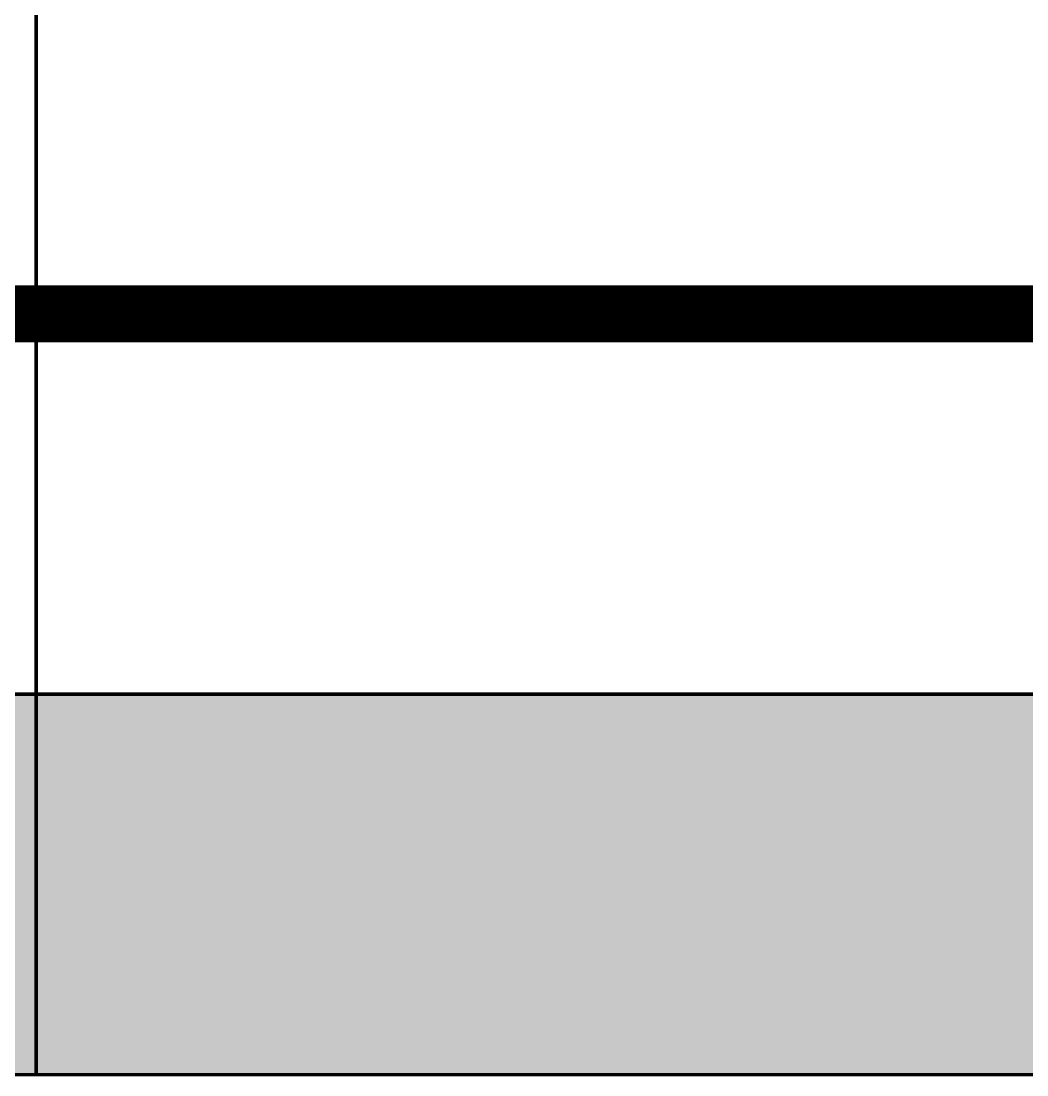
# Model space of a CAD drawing. Header units: millimetres. Extents: x -116965 to 323937, y 291661 to 566926.
# Drawn here: x -45236.3 to -44972.1, y 304837.4 to 305114.2 of the extents above; entities that cross this region are included whole.
import ezdxf

# ---------------------------------------------------------------- set-up
doc = ezdxf.new("R2010")
doc.units = ezdxf.units.MM
doc.layers.get('0').update_dxf_attribs({"lineweight": 18})
doc.layers.add('C00-00-00', color=7, linetype='Continuous')
doc.layers.add('C34-3A-40', color=7, linetype='Continuous', true_color=0x343a40)
doc.layers.add('C62-64-69', color=7, linetype='Continuous', true_color=0x626469)

msp = doc.modelspace()

# ---------------------------------------------------------------- hatches: boundary and pattern name
at = {"layer": 'C34-3A-40'}
h = msp.add_hatch(color=256, dxfattribs=at)
h.dxf.hatch_style = 2
h.paths.add_polyline_path([(-45432.267431, 304937.340052), (-45232.295346, 304937.340052), (-45232.295346, 304837.354008), (-45432.267431, 304837.354008)])
h = msp.add_hatch(color=256, dxfattribs=at)
h.dxf.hatch_style = 2
h.paths.add_polyline_path([(-45232.295346, 304937.340052), (-44532.393056, 304937.340052), (-44532.393056, 304837.354008), (-45232.295346, 304837.354008)])
at = {"layer": 'C62-64-69'}
h = msp.add_hatch(color=256, dxfattribs=at)
h.dxf.hatch_style = 2
h.paths.add_polyline_path([(-45232.295346, 304928.341308), (-45200.299812, 304928.341308), (-45200.299812, 304921.342283), (-45232.295346, 304921.342283)])
h = msp.add_hatch(color=256, dxfattribs=at)
h.dxf.hatch_style = 2
h.paths.add_polyline_path([(-45200.299812, 304928.341308), (-45168.304281, 304928.341308), (-45168.304281, 304921.342283), (-45200.299812, 304921.342283)])
h = msp.add_hatch(color=256, dxfattribs=at)
h.dxf.hatch_style = 2
h.paths.add_polyline_path([(-45200.299812, 304928.341308), (-45168.304281, 304928.341308), (-45168.304281, 304921.342283), (-45200.299812, 304921.342283)])
h = msp.add_hatch(color=256, dxfattribs=at)
h.dxf.hatch_style = 2
h.paths.add_polyline_path([(-45168.304281, 304928.341308), (-45136.308746, 304928.341308), (-45136.308746, 304921.342283), (-45168.304281, 304921.342283)])
h = msp.add_hatch(color=256, dxfattribs=at)
h.dxf.hatch_style = 2
h.paths.add_polyline_path([(-45168.304281, 304928.341308), (-45136.308746, 304928.341308), (-45136.308746, 304921.342283), (-45168.304281, 304921.342283)])
h = msp.add_hatch(color=256, dxfattribs=at)
h.dxf.hatch_style = 2
h.paths.add_polyline_path([(-45136.308746, 304928.341308), (-45104.313212, 304928.341308), (-45104.313212, 304921.342283), (-45136.308746, 304921.342283)])
h = msp.add_hatch(color=256, dxfattribs=at)
h.dxf.hatch_style = 2
h.paths.add_polyline_path([(-45104.313212, 304928.341308), (-45072.317681, 304928.341308), (-45072.317681, 304921.342283), (-45104.313212, 304921.342283)])
h = msp.add_hatch(color=256, dxfattribs=at)
h.dxf.hatch_style = 2
h.paths.add_polyline_path([(-45104.313212, 304928.341308), (-45072.317681, 304928.341308), (-45072.317681, 304921.342283), (-45104.313212, 304921.342283)])
h = msp.add_hatch(color=256, dxfattribs=at)
h.dxf.hatch_style = 2
h.paths.add_polyline_path([(-45072.317681, 304928.341308), (-45040.322146, 304928.341308), (-45040.322146, 304921.342283), (-45072.317681, 304921.342283)])
h = msp.add_hatch(color=256, dxfattribs=at)
h.dxf.hatch_style = 2
h.paths.add_polyline_path([(-45072.317681, 304928.341308), (-45040.322146, 304928.341308), (-45040.322146, 304921.342283), (-45072.317681, 304921.342283)])
h = msp.add_hatch(color=256, dxfattribs=at)
h.dxf.hatch_style = 2
h.paths.add_polyline_path([(-45040.322146, 304928.341308), (-45008.326612, 304928.341308), (-45008.326612, 304921.342283), (-45040.322146, 304921.342283)])
h = msp.add_hatch(color=256, dxfattribs=at)
h.dxf.hatch_style = 2
h.paths.add_polyline_path([(-45040.322146, 304928.341308), (-45008.326612, 304928.341308), (-45008.326612, 304921.342283), (-45040.322146, 304921.342283)])
h = msp.add_hatch(color=256, dxfattribs=at)
h.dxf.hatch_style = 2
h.paths.add_polyline_path([(-45008.326612, 304928.341308), (-44976.331081, 304928.341308), (-44976.331081, 304921.342283), (-45008.326612, 304921.342283)])
h = msp.add_hatch(color=256, dxfattribs=at)
h.dxf.hatch_style = 2
h.paths.add_polyline_path([(-45008.326612, 304928.341308), (-44976.331081, 304928.341308), (-44976.331081, 304921.342283), (-45008.326612, 304921.342283)])
h = msp.add_hatch(color=256, dxfattribs=at)
h.dxf.hatch_style = 2
h.paths.add_polyline_path([(-44976.331081, 304928.341308), (-44944.335546, 304928.341308), (-44944.335546, 304921.342283), (-44976.331081, 304921.342283)])
h = msp.add_hatch(color=256, dxfattribs=at)
h.dxf.hatch_style = 2
h.paths.add_polyline_path([(-45232.295346, 304921.342283), (-45200.299812, 304921.342283), (-45200.299812, 304919.342564), (-45232.295346, 304919.342564)])
h = msp.add_hatch(color=256, dxfattribs=at)
h.dxf.hatch_style = 2
h.paths.add_polyline_path([(-45200.299812, 304921.342283), (-45168.304281, 304921.342283), (-45168.304281, 304919.342564), (-45200.299812, 304919.342564)])
h = msp.add_hatch(color=256, dxfattribs=at)
h.dxf.hatch_style = 2
h.paths.add_polyline_path([(-45200.299812, 304921.342283), (-45168.304281, 304921.342283), (-45168.304281, 304919.342564), (-45200.299812, 304919.342564)])
h = msp.add_hatch(color=256, dxfattribs=at)
h.dxf.hatch_style = 2
h.paths.add_polyline_path([(-45168.304281, 304921.342283), (-45136.308746, 304921.342283), (-45136.308746, 304919.342564), (-45168.304281, 304919.342564)])
h = msp.add_hatch(color=256, dxfattribs=at)
h.dxf.hatch_style = 2
h.paths.add_polyline_path([(-45168.304281, 304921.342283), (-45136.308746, 304921.342283), (-45136.308746, 304919.342564), (-45168.304281, 304919.342564)])
h = msp.add_hatch(color=256, dxfattribs=at)
h.dxf.hatch_style = 2
h.paths.add_polyline_path([(-45136.308746, 304921.342283), (-45104.313212, 304921.342283), (-45104.313212, 304919.342564), (-45136.308746, 304919.342564)])
h = msp.add_hatch(color=256, dxfattribs=at)
h.dxf.hatch_style = 2
h.paths.add_polyline_path([(-45104.313212, 304921.342283), (-45072.317681, 304921.342283), (-45072.317681, 304919.342564), (-45104.313212, 304919.342564)])
h = msp.add_hatch(color=256, dxfattribs=at)
h.dxf.hatch_style = 2
h.paths.add_polyline_path([(-45104.313212, 304921.342283), (-45072.317681, 304921.342283), (-45072.317681, 304919.342564), (-45104.313212, 304919.342564)])
h = msp.add_hatch(color=256, dxfattribs=at)
h.dxf.hatch_style = 2
h.paths.add_polyline_path([(-45072.317681, 304921.342283), (-45040.322146, 304921.342283), (-45040.322146, 304919.342564), (-45072.317681, 304919.342564)])
h = msp.add_hatch(color=256, dxfattribs=at)
h.dxf.hatch_style = 2
h.paths.add_polyline_path([(-45072.317681, 304921.342283), (-45040.322146, 304921.342283), (-45040.322146, 304919.342564), (-45072.317681, 304919.342564)])
h = msp.add_hatch(color=256, dxfattribs=at)
h.dxf.hatch_style = 2
h.paths.add_polyline_path([(-45040.322146, 304921.342283), (-45008.326612, 304921.342283), (-45008.326612, 304919.342564), (-45040.322146, 304919.342564)])
h = msp.add_hatch(color=256, dxfattribs=at)
h.dxf.hatch_style = 2
h.paths.add_polyline_path([(-45040.322146, 304921.342283), (-45008.326612, 304921.342283), (-45008.326612, 304919.342564), (-45040.322146, 304919.342564)])
h = msp.add_hatch(color=256, dxfattribs=at)
h.dxf.hatch_style = 2
h.paths.add_polyline_path([(-45008.326612, 304921.342283), (-44976.331081, 304921.342283), (-44976.331081, 304919.342564), (-45008.326612, 304919.342564)])
h = msp.add_hatch(color=256, dxfattribs=at)
h.dxf.hatch_style = 2
h.paths.add_polyline_path([(-45008.326612, 304921.342283), (-44976.331081, 304921.342283), (-44976.331081, 304919.342564), (-45008.326612, 304919.342564)])
h = msp.add_hatch(color=256, dxfattribs=at)
h.dxf.hatch_style = 2
h.paths.add_polyline_path([(-44976.331081, 304921.342283), (-44944.335546, 304921.342283), (-44944.335546, 304919.342564), (-44976.331081, 304919.342564)])
h = msp.add_hatch(color=256, dxfattribs=at)
h.dxf.hatch_style = 2
h.paths.add_polyline_path([(-45232.295346, 304919.342564), (-45200.299812, 304919.342564), (-45200.299812, 304912.343539), (-45232.295346, 304912.343539)])
h = msp.add_hatch(color=256, dxfattribs=at)
h.dxf.hatch_style = 2
h.paths.add_polyline_path([(-45200.299812, 304919.342564), (-45168.304281, 304919.342564), (-45168.304281, 304912.343539), (-45200.299812, 304912.343539)])
h = msp.add_hatch(color=256, dxfattribs=at)
h.dxf.hatch_style = 2
h.paths.add_polyline_path([(-45200.299812, 304919.342564), (-45168.304281, 304919.342564), (-45168.304281, 304912.343539), (-45200.299812, 304912.343539)])
h = msp.add_hatch(color=256, dxfattribs=at)
h.dxf.hatch_style = 2
h.paths.add_polyline_path([(-45168.304281, 304919.342564), (-45136.308746, 304919.342564), (-45136.308746, 304912.343539), (-45168.304281, 304912.343539)])
h = msp.add_hatch(color=256, dxfattribs=at)
h.dxf.hatch_style = 2
h.paths.add_polyline_path([(-45168.304281, 304919.342564), (-45136.308746, 304919.342564), (-45136.308746, 304912.343539), (-45168.304281, 304912.343539)])
h = msp.add_hatch(color=256, dxfattribs=at)
h.dxf.hatch_style = 2
h.paths.add_polyline_path([(-45136.308746, 304919.342564), (-45104.313212, 304919.342564), (-45104.313212, 304912.343539), (-45136.308746, 304912.343539)])
h = msp.add_hatch(color=256, dxfattribs=at)
h.dxf.hatch_style = 2
h.paths.add_polyline_path([(-45104.313212, 304919.342564), (-45072.317681, 304919.342564), (-45072.317681, 304912.343539), (-45104.313212, 304912.343539)])
h = msp.add_hatch(color=256, dxfattribs=at)
h.dxf.hatch_style = 2
h.paths.add_polyline_path([(-45104.313212, 304919.342564), (-45072.317681, 304919.342564), (-45072.317681, 304912.343539), (-45104.313212, 304912.343539)])
h = msp.add_hatch(color=256, dxfattribs=at)
h.dxf.hatch_style = 2
h.paths.add_polyline_path([(-45072.317681, 304919.342564), (-45040.322146, 304919.342564), (-45040.322146, 304912.343539), (-45072.317681, 304912.343539)])
h = msp.add_hatch(color=256, dxfattribs=at)
h.dxf.hatch_style = 2
h.paths.add_polyline_path([(-45072.317681, 304919.342564), (-45040.322146, 304919.342564), (-45040.322146, 304912.343539), (-45072.317681, 304912.343539)])
h = msp.add_hatch(color=256, dxfattribs=at)
h.dxf.hatch_style = 2
h.paths.add_polyline_path([(-45040.322146, 304919.342564), (-45008.326612, 304919.342564), (-45008.326612, 304912.343539), (-45040.322146, 304912.343539)])
h = msp.add_hatch(color=256, dxfattribs=at)
h.dxf.hatch_style = 2
h.paths.add_polyline_path([(-45040.322146, 304919.342564), (-45008.326612, 304919.342564), (-45008.326612, 304912.343539), (-45040.322146, 304912.343539)])
h = msp.add_hatch(color=256, dxfattribs=at)
h.dxf.hatch_style = 2
h.paths.add_polyline_path([(-45008.326612, 304919.342564), (-44976.331081, 304919.342564), (-44976.331081, 304912.343539), (-45008.326612, 304912.343539)])
h = msp.add_hatch(color=256, dxfattribs=at)
h.dxf.hatch_style = 2
h.paths.add_polyline_path([(-45008.326612, 304919.342564), (-44976.331081, 304919.342564), (-44976.331081, 304912.343539), (-45008.326612, 304912.343539)])
h = msp.add_hatch(color=256, dxfattribs=at)
h.dxf.hatch_style = 2
h.paths.add_polyline_path([(-44976.331081, 304919.342564), (-44944.335546, 304919.342564), (-44944.335546, 304912.343539), (-44976.331081, 304912.343539)])
h = msp.add_hatch(color=256, dxfattribs=at)
h.dxf.hatch_style = 2
h.paths.add_polyline_path([(-45232.295346, 304912.343539), (-45200.299812, 304912.343539), (-45200.299812, 304910.34382), (-45232.295346, 304910.34382)])
h = msp.add_hatch(color=256, dxfattribs=at)
h.dxf.hatch_style = 2
h.paths.add_polyline_path([(-45232.295346, 304910.34382), (-45200.299812, 304910.34382), (-45200.299812, 304903.344795), (-45232.295346, 304903.344795)])
h = msp.add_hatch(color=256, dxfattribs=at)
h.dxf.hatch_style = 2
h.paths.add_polyline_path([(-45200.299812, 304912.343539), (-45168.304281, 304912.343539), (-45168.304281, 304910.34382), (-45200.299812, 304910.34382)])
h = msp.add_hatch(color=256, dxfattribs=at)
h.dxf.hatch_style = 2
h.paths.add_polyline_path([(-45200.299812, 304912.343539), (-45168.304281, 304912.343539), (-45168.304281, 304910.34382), (-45200.299812, 304910.34382)])
h = msp.add_hatch(color=256, dxfattribs=at)
h.dxf.hatch_style = 2
h.paths.add_polyline_path([(-45200.299812, 304910.34382), (-45168.304281, 304910.34382), (-45168.304281, 304903.344795), (-45200.299812, 304903.344795)])
h = msp.add_hatch(color=256, dxfattribs=at)
h.dxf.hatch_style = 2
h.paths.add_polyline_path([(-45200.299812, 304910.34382), (-45168.304281, 304910.34382), (-45168.304281, 304903.344795), (-45200.299812, 304903.344795)])
h = msp.add_hatch(color=256, dxfattribs=at)
h.dxf.hatch_style = 2
h.paths.add_polyline_path([(-45168.304281, 304912.343539), (-45136.308746, 304912.343539), (-45136.308746, 304910.34382), (-45168.304281, 304910.34382)])
h = msp.add_hatch(color=256, dxfattribs=at)
h.dxf.hatch_style = 2
h.paths.add_polyline_path([(-45168.304281, 304912.343539), (-45136.308746, 304912.343539), (-45136.308746, 304910.34382), (-45168.304281, 304910.34382)])
h = msp.add_hatch(color=256, dxfattribs=at)
h.dxf.hatch_style = 2
h.paths.add_polyline_path([(-45168.304281, 304910.34382), (-45136.308746, 304910.34382), (-45136.308746, 304903.344795), (-45168.304281, 304903.344795)])
h = msp.add_hatch(color=256, dxfattribs=at)
h.dxf.hatch_style = 2
h.paths.add_polyline_path([(-45168.304281, 304910.34382), (-45136.308746, 304910.34382), (-45136.308746, 304903.344795), (-45168.304281, 304903.344795)])
h = msp.add_hatch(color=256, dxfattribs=at)
h.dxf.hatch_style = 2
h.paths.add_polyline_path([(-45136.308746, 304912.343539), (-45104.313212, 304912.343539), (-45104.313212, 304910.34382), (-45136.308746, 304910.34382)])
h = msp.add_hatch(color=256, dxfattribs=at)
h.dxf.hatch_style = 2
h.paths.add_polyline_path([(-45136.308746, 304910.34382), (-45104.313212, 304910.34382), (-45104.313212, 304903.344795), (-45136.308746, 304903.344795)])
h = msp.add_hatch(color=256, dxfattribs=at)
h.dxf.hatch_style = 2
h.paths.add_polyline_path([(-45104.313212, 304912.343539), (-45072.317681, 304912.343539), (-45072.317681, 304910.34382), (-45104.313212, 304910.34382)])
h = msp.add_hatch(color=256, dxfattribs=at)
h.dxf.hatch_style = 2
h.paths.add_polyline_path([(-45104.313212, 304912.343539), (-45072.317681, 304912.343539), (-45072.317681, 304910.34382), (-45104.313212, 304910.34382)])
h = msp.add_hatch(color=256, dxfattribs=at)
h.dxf.hatch_style = 2
h.paths.add_polyline_path([(-45104.313212, 304910.34382), (-45072.317681, 304910.34382), (-45072.317681, 304903.344795), (-45104.313212, 304903.344795)])
h = msp.add_hatch(color=256, dxfattribs=at)
h.dxf.hatch_style = 2
h.paths.add_polyline_path([(-45104.313212, 304910.34382), (-45072.317681, 304910.34382), (-45072.317681, 304903.344795), (-45104.313212, 304903.344795)])
h = msp.add_hatch(color=256, dxfattribs=at)
h.dxf.hatch_style = 2
h.paths.add_polyline_path([(-45072.317681, 304912.343539), (-45040.322146, 304912.343539), (-45040.322146, 304910.34382), (-45072.317681, 304910.34382)])
h = msp.add_hatch(color=256, dxfattribs=at)
h.dxf.hatch_style = 2
h.paths.add_polyline_path([(-45072.317681, 304912.343539), (-45040.322146, 304912.343539), (-45040.322146, 304910.34382), (-45072.317681, 304910.34382)])
h = msp.add_hatch(color=256, dxfattribs=at)
h.dxf.hatch_style = 2
h.paths.add_polyline_path([(-45072.317681, 304910.34382), (-45040.322146, 304910.34382), (-45040.322146, 304903.344795), (-45072.317681, 304903.344795)])
h = msp.add_hatch(color=256, dxfattribs=at)
h.dxf.hatch_style = 2
h.paths.add_polyline_path([(-45072.317681, 304910.34382), (-45040.322146, 304910.34382), (-45040.322146, 304903.344795), (-45072.317681, 304903.344795)])
h = msp.add_hatch(color=256, dxfattribs=at)
h.dxf.hatch_style = 2
h.paths.add_polyline_path([(-45040.322146, 304912.343539), (-45008.326612, 304912.343539), (-45008.326612, 304910.34382), (-45040.322146, 304910.34382)])
h = msp.add_hatch(color=256, dxfattribs=at)
h.dxf.hatch_style = 2
h.paths.add_polyline_path([(-45040.322146, 304912.343539), (-45008.326612, 304912.343539), (-45008.326612, 304910.34382), (-45040.322146, 304910.34382)])
h = msp.add_hatch(color=256, dxfattribs=at)
h.dxf.hatch_style = 2
h.paths.add_polyline_path([(-45040.322146, 304910.34382), (-45008.326612, 304910.34382), (-45008.326612, 304903.344795), (-45040.322146, 304903.344795)])
h = msp.add_hatch(color=256, dxfattribs=at)
h.dxf.hatch_style = 2
h.paths.add_polyline_path([(-45040.322146, 304910.34382), (-45008.326612, 304910.34382), (-45008.326612, 304903.344795), (-45040.322146, 304903.344795)])
h = msp.add_hatch(color=256, dxfattribs=at)
h.dxf.hatch_style = 2
h.paths.add_polyline_path([(-45008.326612, 304912.343539), (-44976.331081, 304912.343539), (-44976.331081, 304910.34382), (-45008.326612, 304910.34382)])
h = msp.add_hatch(color=256, dxfattribs=at)
h.dxf.hatch_style = 2
h.paths.add_polyline_path([(-45008.326612, 304912.343539), (-44976.331081, 304912.343539), (-44976.331081, 304910.34382), (-45008.326612, 304910.34382)])
h = msp.add_hatch(color=256, dxfattribs=at)
h.dxf.hatch_style = 2
h.paths.add_polyline_path([(-45008.326612, 304910.34382), (-44976.331081, 304910.34382), (-44976.331081, 304903.344795), (-45008.326612, 304903.344795)])
h = msp.add_hatch(color=256, dxfattribs=at)
h.dxf.hatch_style = 2
h.paths.add_polyline_path([(-45008.326612, 304910.34382), (-44976.331081, 304910.34382), (-44976.331081, 304903.344795), (-45008.326612, 304903.344795)])
h = msp.add_hatch(color=256, dxfattribs=at)
h.dxf.hatch_style = 2
h.paths.add_polyline_path([(-44976.331081, 304912.343539), (-44944.335546, 304912.343539), (-44944.335546, 304910.34382), (-44976.331081, 304910.34382)])
h = msp.add_hatch(color=256, dxfattribs=at)
h.dxf.hatch_style = 2
h.paths.add_polyline_path([(-44976.331081, 304910.34382), (-44944.335546, 304910.34382), (-44944.335546, 304903.344795), (-44976.331081, 304903.344795)])
h = msp.add_hatch(color=256, dxfattribs=at)
h.dxf.hatch_style = 2
h.paths.add_polyline_path([(-45232.295346, 304903.344795), (-45200.299812, 304903.344795), (-45200.299812, 304901.345077), (-45232.295346, 304901.345077)])
h = msp.add_hatch(color=256, dxfattribs=at)
h.dxf.hatch_style = 2
h.paths.add_polyline_path([(-45200.299812, 304903.344795), (-45168.304281, 304903.344795), (-45168.304281, 304901.345077), (-45200.299812, 304901.345077)])
h = msp.add_hatch(color=256, dxfattribs=at)
h.dxf.hatch_style = 2
h.paths.add_polyline_path([(-45200.299812, 304903.344795), (-45168.304281, 304903.344795), (-45168.304281, 304901.345077), (-45200.299812, 304901.345077)])
h = msp.add_hatch(color=256, dxfattribs=at)
h.dxf.hatch_style = 2
h.paths.add_polyline_path([(-45168.304281, 304903.344795), (-45136.308746, 304903.344795), (-45136.308746, 304901.345077), (-45168.304281, 304901.345077)])
h = msp.add_hatch(color=256, dxfattribs=at)
h.dxf.hatch_style = 2
h.paths.add_polyline_path([(-45168.304281, 304903.344795), (-45136.308746, 304903.344795), (-45136.308746, 304901.345077), (-45168.304281, 304901.345077)])
h = msp.add_hatch(color=256, dxfattribs=at)
h.dxf.hatch_style = 2
h.paths.add_polyline_path([(-45136.308746, 304903.344795), (-45104.313212, 304903.344795), (-45104.313212, 304901.345077), (-45136.308746, 304901.345077)])
h = msp.add_hatch(color=256, dxfattribs=at)
h.dxf.hatch_style = 2
h.paths.add_polyline_path([(-45104.313212, 304903.344795), (-45072.317681, 304903.344795), (-45072.317681, 304901.345077), (-45104.313212, 304901.345077)])
h = msp.add_hatch(color=256, dxfattribs=at)
h.dxf.hatch_style = 2
h.paths.add_polyline_path([(-45104.313212, 304903.344795), (-45072.317681, 304903.344795), (-45072.317681, 304901.345077), (-45104.313212, 304901.345077)])
h = msp.add_hatch(color=256, dxfattribs=at)
h.dxf.hatch_style = 2
h.paths.add_polyline_path([(-45072.317681, 304903.344795), (-45040.322146, 304903.344795), (-45040.322146, 304901.345077), (-45072.317681, 304901.345077)])
h = msp.add_hatch(color=256, dxfattribs=at)
h.dxf.hatch_style = 2
h.paths.add_polyline_path([(-45072.317681, 304903.344795), (-45040.322146, 304903.344795), (-45040.322146, 304901.345077), (-45072.317681, 304901.345077)])
h = msp.add_hatch(color=256, dxfattribs=at)
h.dxf.hatch_style = 2
h.paths.add_polyline_path([(-45040.322146, 304903.344795), (-45008.326612, 304903.344795), (-45008.326612, 304901.345077), (-45040.322146, 304901.345077)])
h = msp.add_hatch(color=256, dxfattribs=at)
h.dxf.hatch_style = 2
h.paths.add_polyline_path([(-45040.322146, 304903.344795), (-45008.326612, 304903.344795), (-45008.326612, 304901.345077), (-45040.322146, 304901.345077)])
h = msp.add_hatch(color=256, dxfattribs=at)
h.dxf.hatch_style = 2
h.paths.add_polyline_path([(-45008.326612, 304903.344795), (-44976.331081, 304903.344795), (-44976.331081, 304901.345077), (-45008.326612, 304901.345077)])
h = msp.add_hatch(color=256, dxfattribs=at)
h.dxf.hatch_style = 2
h.paths.add_polyline_path([(-45008.326612, 304903.344795), (-44976.331081, 304903.344795), (-44976.331081, 304901.345077), (-45008.326612, 304901.345077)])
h = msp.add_hatch(color=256, dxfattribs=at)
h.dxf.hatch_style = 2
h.paths.add_polyline_path([(-44976.331081, 304903.344795), (-44944.335546, 304903.344795), (-44944.335546, 304901.345077), (-44976.331081, 304901.345077)])
h = msp.add_hatch(color=256, dxfattribs=at)
h.dxf.hatch_style = 2
h.paths.add_polyline_path([(-45232.295346, 304901.345077), (-45200.299812, 304901.345077), (-45200.299812, 304894.346051), (-45232.295346, 304894.346051)])
h = msp.add_hatch(color=256, dxfattribs=at)
h.dxf.hatch_style = 2
h.paths.add_polyline_path([(-45200.299812, 304901.345077), (-45168.304281, 304901.345077), (-45168.304281, 304894.346051), (-45200.299812, 304894.346051)])
h = msp.add_hatch(color=256, dxfattribs=at)
h.dxf.hatch_style = 2
h.paths.add_polyline_path([(-45200.299812, 304901.345077), (-45168.304281, 304901.345077), (-45168.304281, 304894.346051), (-45200.299812, 304894.346051)])
h = msp.add_hatch(color=256, dxfattribs=at)
h.dxf.hatch_style = 2
h.paths.add_polyline_path([(-45168.304281, 304901.345077), (-45136.308746, 304901.345077), (-45136.308746, 304894.346051), (-45168.304281, 304894.346051)])
h = msp.add_hatch(color=256, dxfattribs=at)
h.dxf.hatch_style = 2
h.paths.add_polyline_path([(-45168.304281, 304901.345077), (-45136.308746, 304901.345077), (-45136.308746, 304894.346051), (-45168.304281, 304894.346051)])
h = msp.add_hatch(color=256, dxfattribs=at)
h.dxf.hatch_style = 2
h.paths.add_polyline_path([(-45136.308746, 304901.345077), (-45104.313212, 304901.345077), (-45104.313212, 304894.346051), (-45136.308746, 304894.346051)])
h = msp.add_hatch(color=256, dxfattribs=at)
h.dxf.hatch_style = 2
h.paths.add_polyline_path([(-45104.313212, 304901.345077), (-45072.317681, 304901.345077), (-45072.317681, 304894.346051), (-45104.313212, 304894.346051)])
h = msp.add_hatch(color=256, dxfattribs=at)
h.dxf.hatch_style = 2
h.paths.add_polyline_path([(-45104.313212, 304901.345077), (-45072.317681, 304901.345077), (-45072.317681, 304894.346051), (-45104.313212, 304894.346051)])
h = msp.add_hatch(color=256, dxfattribs=at)
h.dxf.hatch_style = 2
h.paths.add_polyline_path([(-45072.317681, 304901.345077), (-45040.322146, 304901.345077), (-45040.322146, 304894.346051), (-45072.317681, 304894.346051)])
h = msp.add_hatch(color=256, dxfattribs=at)
h.dxf.hatch_style = 2
h.paths.add_polyline_path([(-45072.317681, 304901.345077), (-45040.322146, 304901.345077), (-45040.322146, 304894.346051), (-45072.317681, 304894.346051)])
h = msp.add_hatch(color=256, dxfattribs=at)
h.dxf.hatch_style = 2
h.paths.add_polyline_path([(-45040.322146, 304901.345077), (-45008.326612, 304901.345077), (-45008.326612, 304894.346051), (-45040.322146, 304894.346051)])
h = msp.add_hatch(color=256, dxfattribs=at)
h.dxf.hatch_style = 2
h.paths.add_polyline_path([(-45040.322146, 304901.345077), (-45008.326612, 304901.345077), (-45008.326612, 304894.346051), (-45040.322146, 304894.346051)])
h = msp.add_hatch(color=256, dxfattribs=at)
h.dxf.hatch_style = 2
h.paths.add_polyline_path([(-45008.326612, 304901.345077), (-44976.331081, 304901.345077), (-44976.331081, 304894.346051), (-45008.326612, 304894.346051)])
h = msp.add_hatch(color=256, dxfattribs=at)
h.dxf.hatch_style = 2
h.paths.add_polyline_path([(-45008.326612, 304901.345077), (-44976.331081, 304901.345077), (-44976.331081, 304894.346051), (-45008.326612, 304894.346051)])
h = msp.add_hatch(color=256, dxfattribs=at)
h.dxf.hatch_style = 2
h.paths.add_polyline_path([(-44976.331081, 304901.345077), (-44944.335546, 304901.345077), (-44944.335546, 304894.346051), (-44976.331081, 304894.346051)])
h = msp.add_hatch(color=256, dxfattribs=at)
h.dxf.hatch_style = 2
h.paths.add_polyline_path([(-45232.295346, 304894.346051), (-45200.299812, 304894.346051), (-45200.299812, 304892.346333), (-45232.295346, 304892.346333)])
h = msp.add_hatch(color=256, dxfattribs=at)
h.dxf.hatch_style = 2
h.paths.add_polyline_path([(-45200.299812, 304894.346051), (-45168.304281, 304894.346051), (-45168.304281, 304892.346333), (-45200.299812, 304892.346333)])
h = msp.add_hatch(color=256, dxfattribs=at)
h.dxf.hatch_style = 2
h.paths.add_polyline_path([(-45200.299812, 304894.346051), (-45168.304281, 304894.346051), (-45168.304281, 304892.346333), (-45200.299812, 304892.346333)])
h = msp.add_hatch(color=256, dxfattribs=at)
h.dxf.hatch_style = 2
h.paths.add_polyline_path([(-45168.304281, 304894.346051), (-45136.308746, 304894.346051), (-45136.308746, 304892.346333), (-45168.304281, 304892.346333)])
h = msp.add_hatch(color=256, dxfattribs=at)
h.dxf.hatch_style = 2
h.paths.add_polyline_path([(-45168.304281, 304894.346051), (-45136.308746, 304894.346051), (-45136.308746, 304892.346333), (-45168.304281, 304892.346333)])
h = msp.add_hatch(color=256, dxfattribs=at)
h.dxf.hatch_style = 2
h.paths.add_polyline_path([(-45136.308746, 304894.346051), (-45104.313212, 304894.346051), (-45104.313212, 304892.346333), (-45136.308746, 304892.346333)])
h = msp.add_hatch(color=256, dxfattribs=at)
h.dxf.hatch_style = 2
h.paths.add_polyline_path([(-45104.313212, 304894.346051), (-45072.317681, 304894.346051), (-45072.317681, 304892.346333), (-45104.313212, 304892.346333)])
h = msp.add_hatch(color=256, dxfattribs=at)
h.dxf.hatch_style = 2
h.paths.add_polyline_path([(-45104.313212, 304894.346051), (-45072.317681, 304894.346051), (-45072.317681, 304892.346333), (-45104.313212, 304892.346333)])
h = msp.add_hatch(color=256, dxfattribs=at)
h.dxf.hatch_style = 2
h.paths.add_polyline_path([(-45072.317681, 304894.346051), (-45040.322146, 304894.346051), (-45040.322146, 304892.346333), (-45072.317681, 304892.346333)])
h = msp.add_hatch(color=256, dxfattribs=at)
h.dxf.hatch_style = 2
h.paths.add_polyline_path([(-45072.317681, 304894.346051), (-45040.322146, 304894.346051), (-45040.322146, 304892.346333), (-45072.317681, 304892.346333)])
h = msp.add_hatch(color=256, dxfattribs=at)
h.dxf.hatch_style = 2
h.paths.add_polyline_path([(-45040.322146, 304894.346051), (-45008.326612, 304894.346051), (-45008.326612, 304892.346333), (-45040.322146, 304892.346333)])
h = msp.add_hatch(color=256, dxfattribs=at)
h.dxf.hatch_style = 2
h.paths.add_polyline_path([(-45040.322146, 304894.346051), (-45008.326612, 304894.346051), (-45008.326612, 304892.346333), (-45040.322146, 304892.346333)])
h = msp.add_hatch(color=256, dxfattribs=at)
h.dxf.hatch_style = 2
h.paths.add_polyline_path([(-45008.326612, 304894.346051), (-44976.331081, 304894.346051), (-44976.331081, 304892.346333), (-45008.326612, 304892.346333)])
h = msp.add_hatch(color=256, dxfattribs=at)
h.dxf.hatch_style = 2
h.paths.add_polyline_path([(-45008.326612, 304894.346051), (-44976.331081, 304894.346051), (-44976.331081, 304892.346333), (-45008.326612, 304892.346333)])
h = msp.add_hatch(color=256, dxfattribs=at)
h.dxf.hatch_style = 2
h.paths.add_polyline_path([(-44976.331081, 304894.346051), (-44944.335546, 304894.346051), (-44944.335546, 304892.346333), (-44976.331081, 304892.346333)])
h = msp.add_hatch(color=256, dxfattribs=at)
h.dxf.hatch_style = 2
h.paths.add_polyline_path([(-45232.295346, 304892.346333), (-45200.299812, 304892.346333), (-45200.299812, 304885.347308), (-45232.295346, 304885.347308)])
h = msp.add_hatch(color=256, dxfattribs=at)
h.dxf.hatch_style = 2
h.paths.add_polyline_path([(-45200.299812, 304892.346333), (-45168.304281, 304892.346333), (-45168.304281, 304885.347308), (-45200.299812, 304885.347308)])
h = msp.add_hatch(color=256, dxfattribs=at)
h.dxf.hatch_style = 2
h.paths.add_polyline_path([(-45200.299812, 304892.346333), (-45168.304281, 304892.346333), (-45168.304281, 304885.347308), (-45200.299812, 304885.347308)])
h = msp.add_hatch(color=256, dxfattribs=at)
h.dxf.hatch_style = 2
h.paths.add_polyline_path([(-45168.304281, 304892.346333), (-45136.308746, 304892.346333), (-45136.308746, 304885.347308), (-45168.304281, 304885.347308)])
h = msp.add_hatch(color=256, dxfattribs=at)
h.dxf.hatch_style = 2
h.paths.add_polyline_path([(-45168.304281, 304892.346333), (-45136.308746, 304892.346333), (-45136.308746, 304885.347308), (-45168.304281, 304885.347308)])
h = msp.add_hatch(color=256, dxfattribs=at)
h.dxf.hatch_style = 2
h.paths.add_polyline_path([(-45136.308746, 304892.346333), (-45104.313212, 304892.346333), (-45104.313212, 304885.347308), (-45136.308746, 304885.347308)])
h = msp.add_hatch(color=256, dxfattribs=at)
h.dxf.hatch_style = 2
h.paths.add_polyline_path([(-45104.313212, 304892.346333), (-45072.317681, 304892.346333), (-45072.317681, 304885.347308), (-45104.313212, 304885.347308)])
h = msp.add_hatch(color=256, dxfattribs=at)
h.dxf.hatch_style = 2
h.paths.add_polyline_path([(-45104.313212, 304892.346333), (-45072.317681, 304892.346333), (-45072.317681, 304885.347308), (-45104.313212, 304885.347308)])
h = msp.add_hatch(color=256, dxfattribs=at)
h.dxf.hatch_style = 2
h.paths.add_polyline_path([(-45072.317681, 304892.346333), (-45040.322146, 304892.346333), (-45040.322146, 304885.347308), (-45072.317681, 304885.347308)])
h = msp.add_hatch(color=256, dxfattribs=at)
h.dxf.hatch_style = 2
h.paths.add_polyline_path([(-45072.317681, 304892.346333), (-45040.322146, 304892.346333), (-45040.322146, 304885.347308), (-45072.317681, 304885.347308)])
h = msp.add_hatch(color=256, dxfattribs=at)
h.dxf.hatch_style = 2
h.paths.add_polyline_path([(-45040.322146, 304892.346333), (-45008.326612, 304892.346333), (-45008.326612, 304885.347308), (-45040.322146, 304885.347308)])
h = msp.add_hatch(color=256, dxfattribs=at)
h.dxf.hatch_style = 2
h.paths.add_polyline_path([(-45040.322146, 304892.346333), (-45008.326612, 304892.346333), (-45008.326612, 304885.347308), (-45040.322146, 304885.347308)])
h = msp.add_hatch(color=256, dxfattribs=at)
h.dxf.hatch_style = 2
h.paths.add_polyline_path([(-45008.326612, 304892.346333), (-44976.331081, 304892.346333), (-44976.331081, 304885.347308), (-45008.326612, 304885.347308)])
h = msp.add_hatch(color=256, dxfattribs=at)
h.dxf.hatch_style = 2
h.paths.add_polyline_path([(-45008.326612, 304892.346333), (-44976.331081, 304892.346333), (-44976.331081, 304885.347308), (-45008.326612, 304885.347308)])
h = msp.add_hatch(color=256, dxfattribs=at)
h.dxf.hatch_style = 2
h.paths.add_polyline_path([(-44976.331081, 304892.346333), (-44944.335546, 304892.346333), (-44944.335546, 304885.347308), (-44976.331081, 304885.347308)])
h = msp.add_hatch(color=256, dxfattribs=at)
h.dxf.hatch_style = 2
h.paths.add_polyline_path([(-45232.295346, 304885.347308), (-45200.299812, 304885.347308), (-45200.299812, 304883.347589), (-45232.295346, 304883.347589)])
h = msp.add_hatch(color=256, dxfattribs=at)
h.dxf.hatch_style = 2
h.paths.add_polyline_path([(-45200.299812, 304885.347308), (-45168.304281, 304885.347308), (-45168.304281, 304883.347589), (-45200.299812, 304883.347589)])
h = msp.add_hatch(color=256, dxfattribs=at)
h.dxf.hatch_style = 2
h.paths.add_polyline_path([(-45200.299812, 304885.347308), (-45168.304281, 304885.347308), (-45168.304281, 304883.347589), (-45200.299812, 304883.347589)])
h = msp.add_hatch(color=256, dxfattribs=at)
h.dxf.hatch_style = 2
h.paths.add_polyline_path([(-45168.304281, 304885.347308), (-45136.308746, 304885.347308), (-45136.308746, 304883.347589), (-45168.304281, 304883.347589)])
h = msp.add_hatch(color=256, dxfattribs=at)
h.dxf.hatch_style = 2
h.paths.add_polyline_path([(-45168.304281, 304885.347308), (-45136.308746, 304885.347308), (-45136.308746, 304883.347589), (-45168.304281, 304883.347589)])
h = msp.add_hatch(color=256, dxfattribs=at)
h.dxf.hatch_style = 2
h.paths.add_polyline_path([(-45136.308746, 304885.347308), (-45104.313212, 304885.347308), (-45104.313212, 304883.347589), (-45136.308746, 304883.347589)])
h = msp.add_hatch(color=256, dxfattribs=at)
h.dxf.hatch_style = 2
h.paths.add_polyline_path([(-45104.313212, 304885.347308), (-45072.317681, 304885.347308), (-45072.317681, 304883.347589), (-45104.313212, 304883.347589)])
h = msp.add_hatch(color=256, dxfattribs=at)
h.dxf.hatch_style = 2
h.paths.add_polyline_path([(-45104.313212, 304885.347308), (-45072.317681, 304885.347308), (-45072.317681, 304883.347589), (-45104.313212, 304883.347589)])
h = msp.add_hatch(color=256, dxfattribs=at)
h.dxf.hatch_style = 2
h.paths.add_polyline_path([(-45072.317681, 304885.347308), (-45040.322146, 304885.347308), (-45040.322146, 304883.347589), (-45072.317681, 304883.347589)])
h = msp.add_hatch(color=256, dxfattribs=at)
h.dxf.hatch_style = 2
h.paths.add_polyline_path([(-45072.317681, 304885.347308), (-45040.322146, 304885.347308), (-45040.322146, 304883.347589), (-45072.317681, 304883.347589)])
h = msp.add_hatch(color=256, dxfattribs=at)
h.dxf.hatch_style = 2
h.paths.add_polyline_path([(-45040.322146, 304885.347308), (-45008.326612, 304885.347308), (-45008.326612, 304883.347589), (-45040.322146, 304883.347589)])
h = msp.add_hatch(color=256, dxfattribs=at)
h.dxf.hatch_style = 2
h.paths.add_polyline_path([(-45040.322146, 304885.347308), (-45008.326612, 304885.347308), (-45008.326612, 304883.347589), (-45040.322146, 304883.347589)])
h = msp.add_hatch(color=256, dxfattribs=at)
h.dxf.hatch_style = 2
h.paths.add_polyline_path([(-45008.326612, 304885.347308), (-44976.331081, 304885.347308), (-44976.331081, 304883.347589), (-45008.326612, 304883.347589)])
h = msp.add_hatch(color=256, dxfattribs=at)
h.dxf.hatch_style = 2
h.paths.add_polyline_path([(-45008.326612, 304885.347308), (-44976.331081, 304885.347308), (-44976.331081, 304883.347589), (-45008.326612, 304883.347589)])
h = msp.add_hatch(color=256, dxfattribs=at)
h.dxf.hatch_style = 2
h.paths.add_polyline_path([(-44976.331081, 304885.347308), (-44944.335546, 304885.347308), (-44944.335546, 304883.347589), (-44976.331081, 304883.347589)])

# ---------------------------------------------------------------- linework, layer by layer
at = {"color": 1, "lineweight": -3, "ltscale": 5, "const_width": 15}
msp.add_lwpolyline([(-48731.862637, 305037.326092), (-44132.448887, 305037.326092)], dxfattribs=at)
at = {"layer": 'C00-00-00', "lineweight": 211}
for points in [[(-45232.295346, 307037.046927), (-44532.393056, 307037.046927), (-44532.393056, 304837.354008), (-45232.295346, 304837.354008)], [(-45432.267431, 304937.340052), (-45232.295346, 304937.340052), (-45232.295346, 304837.354008), (-45432.267431, 304837.354008)], [(-45232.295346, 304937.340052), (-44532.393056, 304937.340052), (-44532.393056, 304837.354008), (-45232.295346, 304837.354008)]]:
    msp.add_lwpolyline(points, close=True, dxfattribs=at)
at = {"layer": 'C00-00-00', "lineweight": 100}
for points in [[(-45432.267431, 306937.060883), (-45232.295346, 306937.060883), (-45232.295346, 304937.340052), (-45432.267431, 304937.340052)], [(-45232.295346, 305137.312133), (-44532.393056, 305137.312133), (-44532.393056, 304937.340052), (-45232.295346, 304937.340052)]]:
    msp.add_lwpolyline(points, close=True, dxfattribs=at)

doc.saveas('drawing.dxf')
